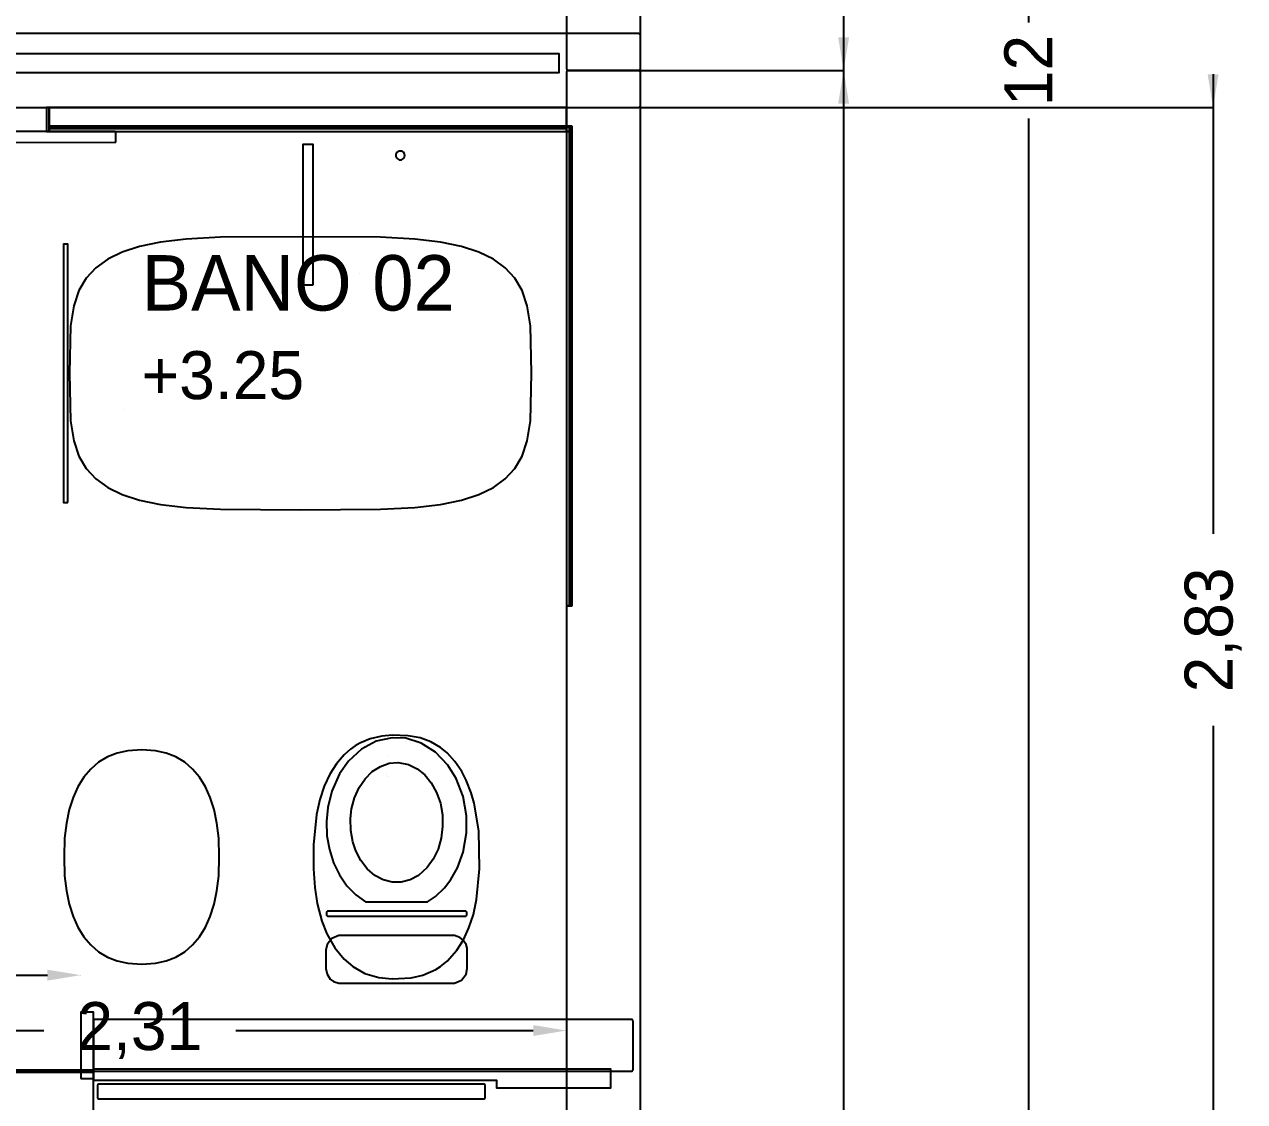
# Model space of a CAD drawing. Header units: metres. Extents: x 132.4 to 143.6, y -13.7 to 1.5.
# Drawn here: x 140.333 to 143.635, y -8.793 to -5.875 of the extents above; entities that cross this region are included whole.
import ezdxf

# ---------------------------------------------------------------- set-up
doc = ezdxf.new("R2010")
doc.units = ezdxf.units.M
for name, color, linetype in [('CORTE', 7, 'Continuous'), ('COTAS', 4, 'Continuous'), ('TEXTOS', 7, 'Continuous'), ('VISTA', 8, 'Continuous')]:
    doc.layers.add(name, color=color, linetype=linetype)
doc.dimstyles.get("Standard").update_dxf_attribs({"dimtxt": 2.5, "dimasz": 2.5, "dimexe": 1.25, "dimexo": 0.625, "dimtad": 1, "dimcen": 2.5, "dimazin": 3, "dimtfac": 1, "dimtmove": 0, "dimatfit": 3})

# ---------------------------------------------------------------- blocks, each defined once
blk = doc.blocks.new('_CLOSEDFILLED')
at = {"color": 0, "linetype": 'BYBLOCK'}
blk.add_solid([(-1, 0.164), (0, 0), (-1, -0.164)], dxfattribs=at)
blk = doc.blocks.new('*D5')
for p, q in [((143.05, 0.09), (143.05, -5.87)), ((142, 0), (143.05, 0)), ((143.05, -6.13), (143.05, -12.09)), ((142, -12), (143.05, -12))]:
    blk.add_line(p, q)
at = {"layer": 'Defpoints'}
for p in [(142, 0), (143.05, 0), (142, -12)]:
    blk.add_point(p, dxfattribs=at)
at = {"layer": 'COTAS', "xscale": 0.09, "yscale": 0.09}
for p, rotation in [((143.05, 0), 270), ((143.05, -12), 90)]:
    blk.add_blockref('_CLOSEDFILLED', p, dxfattribs=dict(at, rotation=rotation))
at = {"layer": 'COTAS', "insert": (143.05, -6), "char_height": 0.13, "attachment_point": 5, "rotation": 90}
blk.add_mtext('12', dxfattribs=at)
blk = doc.blocks.new('*D6')
for p, q in [((142.55, 0.09), (142.55, -2.935)), ((142, 0), (142.55, 0)), ((142.55, -3.065), (142.55, -6.09)), ((142, -6), (142.55, -6))]:
    blk.add_line(p, q)
at = {"layer": 'Defpoints'}
for p in [(142, 0), (142.55, 0), (142, -6)]:
    blk.add_point(p, dxfattribs=at)
at = {"layer": 'COTAS', "xscale": 0.09, "yscale": 0.09}
for p, rotation in [((142.55, 0), 270), ((142.55, -6), 90)]:
    blk.add_blockref('_CLOSEDFILLED', p, dxfattribs=dict(at, rotation=rotation))
at = {"layer": 'COTAS', "insert": (142.55, -3), "char_height": 0.13, "attachment_point": 5, "rotation": 90}
blk.add_mtext('6', dxfattribs=at)
blk = doc.blocks.new('*D7')
for p, q in [((142.55, -5.91), (142.55, -8.935)), ((142, -6), (142.55, -6)), ((142.55, -9.065), (142.55, -12.09)), ((142, -12), (142.55, -12))]:
    blk.add_line(p, q)
at = {"layer": 'Defpoints'}
for p in [(142, -6), (142.55, -6), (142, -12)]:
    blk.add_point(p, dxfattribs=at)
at = {"layer": 'COTAS', "xscale": 0.09, "yscale": 0.09}
for p, rotation in [((142.55, -6), 270), ((142.55, -12), 90)]:
    blk.add_blockref('_CLOSEDFILLED', p, dxfattribs=dict(at, rotation=rotation))
at = {"layer": 'COTAS', "insert": (142.55, -9), "char_height": 0.13, "attachment_point": 5, "rotation": 90}
blk.add_mtext('6', dxfattribs=at)
blk = doc.blocks.new('*D10')
for p, q in [((139.49, -8.6), (139.49, -8.6)), ((139.58, -8.6), (140.385, -8.6)), ((140.905, -8.6), (141.71, -8.6)), ((141.8, -8.6), (141.8, -8.6))]:
    blk.add_line(p, q)
at = {"layer": 'Defpoints'}
for p in [(139.49, -8.6), (139.49, -8.6), (141.8, -8.6)]:
    blk.add_point(p, dxfattribs=at)
at = {"layer": 'COTAS', "xscale": 0.09, "yscale": 0.09, "rotation": 180}
blk.add_blockref('_CLOSEDFILLED', (139.49, -8.6), dxfattribs=at)
at = {"layer": 'COTAS', "xscale": 0.09, "yscale": 0.09}
blk.add_blockref('_CLOSEDFILLED', (141.8, -8.6), dxfattribs=at)
at = {"layer": 'COTAS', "insert": (140.645, -8.6), "char_height": 0.13, "attachment_point": 5}
blk.add_mtext('2,31', dxfattribs=at)
blk = doc.blocks.new('*D11')
for p, q in [((143.55, -6.01), (143.55, -7.255)), ((142, -6.1), (143.55, -6.1)), ((143.55, -7.775), (143.55, -9.02)), ((142, -8.93), (143.55, -8.93))]:
    blk.add_line(p, q)
at = {"layer": 'Defpoints'}
for p in [(142, -6.1), (143.55, -6.1), (142, -8.93)]:
    blk.add_point(p, dxfattribs=at)
at = {"layer": 'COTAS', "xscale": 0.09, "yscale": 0.09}
for p, rotation in [((143.55, -6.1), 270), ((143.55, -8.93), 90)]:
    blk.add_blockref('_CLOSEDFILLED', p, dxfattribs=dict(at, rotation=rotation))
at = {"layer": 'COTAS', "insert": (143.55, -7.515), "char_height": 0.13, "attachment_point": 5, "rotation": 90}
blk.add_mtext('2,83', dxfattribs=at)
blk = doc.blocks.new('*D17')
for p, q in [((139.585, -8.45), (139.585, -8.45)), ((139.675, -8.45), (139.84, -8.45)), ((140.23, -8.45), (140.395, -8.45)), ((140.485, -8.45), (140.485, -8.45))]:
    blk.add_line(p, q)
at = {"layer": 'Defpoints'}
for p in [(139.585, -8.45), (139.585, -8.45), (140.485, -8.45)]:
    blk.add_point(p, dxfattribs=at)
at = {"layer": 'COTAS', "xscale": 0.09, "yscale": 0.09, "rotation": 180}
blk.add_blockref('_CLOSEDFILLED', (139.585, -8.45), dxfattribs=at)
at = {"layer": 'COTAS', "xscale": 0.09, "yscale": 0.09}
blk.add_blockref('_CLOSEDFILLED', (140.485, -8.45), dxfattribs=at)
at = {"layer": 'COTAS', "insert": (140.035, -8.45), "char_height": 0.13, "attachment_point": 5}
blk.add_mtext('0,9', dxfattribs=at)

msp = doc.modelspace()

# ---------------------------------------------------------------- linework, layer by layer
at = {"layer": 'CORTE'}
for points in [[(141.8, -3.5632), (141.8, -5.9955), (141.8005, -5.997), (141.8008, -5.9981), (141.8011, -5.9984), (141.8013, -5.9987), (141.8017, -5.999), (141.8019, -5.9992), (141.8034, -5.9997), (141.8045, -6), (141.918, -6), (141.9955, -6), (141.997, -5.9995), (141.9981, -5.9992), (141.9984, -5.9989), (141.9987, -5.9987), (141.9989, -5.9984), (141.9992, -5.9981), (141.9995, -5.997), (142, -5.9955), (142, -3.5632)], [(142, -9.5632), (142, -6.0045), (141.9997, -6.0034), (141.9992, -6.0019), (141.999, -6.0017), (141.9987, -6.0013), (141.9984, -6.0011), (141.9981, -6.0008), (141.997, -6.0005), (141.9955, -6), (141.918, -6), (141.8045, -6), (141.8034, -6.0003), (141.8019, -6.0008), (141.8017, -6.001), (141.8013, -6.0013), (141.801, -6.0017), (141.801, -6.0017), (141.8008, -6.0019), (141.8003, -6.0034), (141.8, -6.0045), (141.8, -6.151), (141.814, -6.151), (141.814, -7.45), (141.8, -7.45), (141.8, -9.5632)]]:
    msp.add_lwpolyline(points, dxfattribs=at)
msp.add_lwpolyline([(141.9784, -8.5711), (141.9781, -8.5708), (141.9769, -8.5704), (141.9755, -8.57), (140.7745, -8.57), (140.52, -8.57), (140.52, -8.71), (140.7745, -8.71), (141.9755, -8.71), (141.9769, -8.7096), (141.9781, -8.7092), (141.9784, -8.7089), (141.9787, -8.7087), (141.9789, -8.7084), (141.9792, -8.7081), (141.9796, -8.7069), (141.98, -8.7055), (141.98, -8.6438), (141.98, -8.5745), (141.9796, -8.5733), (141.9792, -8.5719), (141.9789, -8.5716), (141.9787, -8.5713), (141.9784, -8.5711)], close=True, dxfattribs=at)
at = {"layer": 'VISTA'}
msp.add_lwpolyline([(134.0045, -6.1), (138.7513, -6.1), (141.4491, -6.1), (141.9955, -6.1), (141.997, -6.0995), (141.9981, -6.0992), (141.9984, -6.0989), (141.9987, -6.0987), (141.9989, -6.0984), (141.9992, -6.0981), (141.9995, -6.097), (142, -6.0955), (142, -6.018), (142, -5.9045), (141.9997, -5.9034), (141.9992, -5.9019), (141.999, -5.9017), (141.9987, -5.9013), (141.9984, -5.9011), (141.9981, -5.9008), (141.997, -5.9005), (141.9955, -5.9), (138.7513, -5.9), (134.0045, -5.9)], dxfattribs=at)
for points in [[(134.22, -5.955), (134.22, -6.005), (141.78, -6.005), (141.78, -5.955), (134.22, -5.955)], [(140.392, -6.1), (140.392, -6.165), (140.4, -6.165), (140.4, -6.1), (140.392, -6.1)], [(140.5218, -6.1), (140.4, -6.1), (140.4, -6.151), (140.5218, -6.151), (141.8, -6.151), (141.8, -6.1), (140.5218, -6.1)], [(140.5783, -6.195), (140.58, -6.1933), (140.58, -6.1667), (140.5783, -6.165), (140.0217, -6.165), (140.02, -6.1667), (140.0203, -6.1943), (140.5783, -6.195)], [(140.5218, -6.151), (140.4, -6.151), (140.4, -6.153), (140.5218, -6.153), (141.8, -6.153), (141.8, -6.151), (141.3603, -6.151), (140.5218, -6.151)], [(140.5218, -6.153), (140.4, -6.153), (140.4, -6.157), (140.5218, -6.157), (141.8, -6.157), (141.8, -6.153), (141.3603, -6.153), (140.5218, -6.153)], [(140.5218, -6.157), (140.4, -6.157), (140.4, -6.165), (140.5218, -6.165), (141.8, -6.165), (141.8, -6.157), (141.3603, -6.157), (140.5218, -6.157)], [(141.8, -6.151), (141.8, -6.153), (141.812, -6.153), (141.812, -6.151), (141.8, -6.151)], [(141.8, -6.153), (141.8, -6.165), (141.808, -6.165), (141.808, -6.153), (141.8, -6.153)], [(141.8, -6.165), (141.8, -7.45), (141.808, -7.45), (141.808, -6.165), (141.8, -6.165)], [(141.808, -6.153), (141.808, -7.45), (141.812, -7.45), (141.812, -6.153), (141.808, -6.153)], [(141.812, -6.151), (141.812, -7.45), (141.814, -7.45), (141.814, -6.151), (141.812, -6.151)], [(141.114, -6.58), (141.114, -6.2), (141.086, -6.2), (141.086, -6.58), (141.114, -6.58)], [(141.3469, -6.2184), (141.344, -6.2196), (141.3415, -6.2215), (141.3396, -6.224), (141.3384, -6.2269), (141.338, -6.23), (141.3384, -6.2331), (141.3396, -6.236), (141.3415, -6.2385), (141.344, -6.2404), (141.3469, -6.2416), (141.35, -6.242), (141.3531, -6.2416), (141.356, -6.2404), (141.3585, -6.2385), (141.3604, -6.236), (141.3616, -6.2331), (141.362, -6.23), (141.3616, -6.2269), (141.3604, -6.224), (141.3585, -6.2215), (141.356, -6.2196), (141.3531, -6.2184), (141.35, -6.218), (141.3469, -6.2184)], [(140.45, -7.17), (140.45, -6.8313), (140.45, -6.47), (140.4442, -6.47), (140.438, -6.47), (140.438, -6.8087), (140.438, -7.17), (140.4438, -7.17), (140.45, -7.17)], [(140.4802, -6.5955), (140.4662, -6.6368), (140.4578, -6.6917), (140.455, -6.82), (140.4578, -6.9483), (140.4662, -7.0032), (140.4802, -7.0445), (140.5, -7.078), (140.5259, -7.1058), (140.5581, -7.129), (140.5972, -7.148), (140.6441, -7.1633), (140.7007, -7.1751), (140.7705, -7.1834), (140.8632, -7.1884), (141.08, -7.19), (141.2968, -7.1884), (141.3895, -7.1834), (141.4593, -7.1751), (141.5159, -7.1633), (141.5628, -7.148), (141.6019, -7.129), (141.6341, -7.1058), (141.66, -7.078), (141.6798, -7.0445), (141.6938, -7.0032), (141.7022, -6.9483), (141.705, -6.82), (141.7022, -6.6917), (141.6938, -6.6368), (141.6798, -6.5955), (141.66, -6.562), (141.6341, -6.5342), (141.6019, -6.511), (141.5628, -6.492), (141.5159, -6.4767), (141.4593, -6.4649), (141.3895, -6.4566), (141.2968, -6.4516), (141.08, -6.45), (140.8632, -6.4516), (140.7705, -6.4566), (140.7007, -6.4649), (140.6441, -6.4767), (140.5972, -6.492), (140.5581, -6.511), (140.5259, -6.5342), (140.5, -6.562), (140.4802, -6.5955)], [(141.2388, -6.5501), (141.2388, -6.5501), (141.2388, -6.5501), (141.2388, -6.5501)], [(140.6004, -6.9189), (140.6004, -6.9189), (140.6004, -6.9189), (140.6004, -6.9189)], [(141.1154, -8.1625), (141.1187, -8.2123), (141.1252, -8.2558), (141.1378, -8.3041), (141.1513, -8.3384), (141.1724, -8.3758), (141.1979, -8.4067), (141.2213, -8.4266), (141.2543, -8.4451), (141.2919, -8.4563), (141.3277, -8.4598), (141.3799, -8.4576), (141.4113, -8.4504), (141.446, -8.4348), (141.4587, -8.4266), (141.4765, -8.4121), (141.5028, -8.3825), (141.5208, -8.3541), (141.5358, -8.3218), (141.5478, -8.2855), (141.5567, -8.2453), (141.5646, -8.1625), (141.5624, -8.0594), (141.5504, -7.9841), (141.5422, -7.9559), (141.5287, -7.9215), (141.5166, -7.8984), (141.4979, -7.871), (141.4765, -7.8479), (141.4587, -7.8334), (141.4327, -7.8181), (141.4038, -7.8073), (141.3712, -7.8014), (141.3277, -7.8002), (141.3001, -7.8024), (141.2687, -7.8096), (141.2406, -7.8215), (141.2275, -7.8292), (141.2152, -7.838), (141.1979, -7.8533), (141.1772, -7.8775), (141.1592, -7.9059), (141.1442, -7.9382), (141.1322, -7.9745), (141.1233, -8.0147), (141.1154, -8.0975), (141.1154, -8.1625)], [(141.1501, -8.0339), (141.1516, -8.0723), (141.1582, -8.1098), (141.1696, -8.1455), (141.1856, -8.1785), (141.2056, -8.2078), (141.2293, -8.2326), (141.256, -8.2516), (141.424, -8.2516), (141.4456, -8.237), (141.4699, -8.2131), (141.4869, -8.1907), (141.5045, -8.1591), (141.5199, -8.1171), (141.5291, -8.0646), (141.5291, -8.0186), (141.5199, -7.9661), (141.5013, -7.9175), (141.4787, -7.881), (141.4456, -7.8462), (141.4069, -7.8217), (141.3648, -7.8086), (141.3276, -7.8071), (141.2848, -7.8167), (141.245, -7.8381), (141.2101, -7.8701), (141.1856, -7.9047), (141.1645, -7.9517), (141.1536, -7.9958), (141.1501, -8.0339)], [(141.2769, -7.811), (141.2769, -7.811), (141.2769, -7.811), (141.2769, -7.811)], [(140.4461, -8.0381), (140.4415, -8.0786), (140.44, -8.13), (140.4415, -8.1814), (140.4461, -8.2219), (140.4537, -8.2582), (140.4642, -8.2909), (140.4775, -8.3202), (140.4936, -8.346), (140.5123, -8.3682), (140.5335, -8.3866), (140.5572, -8.4011), (140.5834, -8.4116), (140.6128, -8.4179), (140.65, -8.42), (140.6872, -8.4179), (140.7166, -8.4116), (140.7428, -8.4011), (140.7665, -8.3866), (140.7877, -8.3682), (140.8064, -8.346), (140.8225, -8.3202), (140.8358, -8.2909), (140.8463, -8.2582), (140.8539, -8.2219), (140.8585, -8.1814), (140.86, -8.13), (140.8585, -8.0786), (140.8539, -8.0381), (140.8463, -8.0018), (140.8358, -7.9691), (140.8225, -7.9398), (140.8064, -7.914), (140.7877, -7.8918), (140.7665, -7.8734), (140.7428, -7.8589), (140.7166, -7.8484), (140.6872, -7.8421), (140.65, -7.84), (140.6128, -7.8421), (140.5834, -7.8484), (140.5572, -7.8589), (140.5335, -7.8734), (140.5123, -7.8918), (140.4936, -7.914), (140.4775, -7.9398), (140.4642, -7.9691), (140.4537, -8.0018), (140.4461, -8.0381)], [(141.2277, -7.8296), (141.2277, -7.8296), (141.2277, -7.8296), (141.2277, -7.8296)], [(141.3151, -7.8544), (141.3151, -7.8544), (141.3151, -7.8544), (141.3151, -7.8544)], [(141.4584, -7.8343), (141.4584, -7.8343), (141.4584, -7.8343), (141.4584, -7.8343)], [(141.4631, -7.8421), (141.4631, -7.8421), (141.4631, -7.8421), (141.4631, -7.8421)], [(141.4631, -7.8421), (141.4631, -7.8421), (141.4631, -7.8421), (141.4631, -7.8421)], [(141.3037, -8.1921), (141.2811, -8.1799), (141.2607, -8.1622), (141.2434, -8.1397), (141.2298, -8.1132), (141.2216, -8.0888), (141.2161, -8.0578), (141.2153, -8.026), (141.2183, -7.9997), (141.2261, -7.9695), (141.2384, -7.9419), (141.2546, -7.918), (141.274, -7.8986), (141.296, -7.8845), (141.3196, -7.8763), (141.3441, -7.8742), (141.3724, -7.8796), (141.3953, -7.8909), (141.4161, -7.9077), (141.434, -7.9295), (141.4483, -7.9554), (141.4584, -7.9844), (141.4639, -8.0154), (141.4647, -8.0472), (141.4607, -8.0787), (141.4521, -8.1085), (141.4392, -8.1355), (141.4224, -8.1588), (141.3989, -8.1799), (141.3763, -8.1921), (141.3523, -8.1983), (141.3277, -8.1983), (141.3037, -8.1921)], [(141.3124, -7.9069), (141.3124, -7.9069), (141.3124, -7.9069), (141.3124, -7.9069)], [(141.3155, -7.9117), (141.3155, -7.9117), (141.3155, -7.9117), (141.3155, -7.9117)], [(141.4041, -7.8945), (141.4041, -7.8945), (141.4041, -7.8945), (141.4041, -7.8945)], [(141.153, -8.2766), (141.15, -8.2796), (141.15, -8.2876), (141.153, -8.2906), (141.527, -8.2906), (141.53, -8.2876), (141.53, -8.2796), (141.527, -8.2766), (141.153, -8.2766)], [(141.1518, -8.4475), (141.1605, -8.4605), (141.1688, -8.4668), (141.1835, -8.4719), (141.4965, -8.4719), (141.5156, -8.4639), (141.5282, -8.4475), (141.5312, -8.4322), (141.5309, -8.377), (141.5282, -8.3669), (141.5195, -8.3539), (141.5112, -8.3476), (141.4965, -8.3425), (141.1835, -8.3425), (141.1644, -8.3505), (141.1518, -8.3669), (141.1488, -8.3822), (141.1488, -8.4322), (141.1518, -8.4475)], [(141.5122, -8.3605), (141.5122, -8.3605), (141.5122, -8.3605), (141.5122, -8.3605)], [(141.5231, -8.3625), (141.5231, -8.3625), (141.5231, -8.3625), (141.5231, -8.3625)], [(141.2163, -8.4194), (141.2163, -8.4194), (141.2163, -8.4194), (141.2163, -8.4194)], [(141.222, -8.4247), (141.222, -8.4247), (141.222, -8.4247), (141.222, -8.4247)], [(141.3006, -8.4541), (141.3006, -8.4541), (141.3006, -8.4541), (141.3006, -8.4541)], [(141.4518, -8.4291), (141.4518, -8.4291), (141.4518, -8.4291), (141.4518, -8.4291)], [(141.4524, -8.4305), (141.4524, -8.4305), (141.4524, -8.4305), (141.4524, -8.4305)], [(141.523, -8.4519), (141.523, -8.4519), (141.523, -8.4519), (141.523, -8.4519)], [(141.5265, -8.4429), (141.5265, -8.4429), (141.5265, -8.4429), (141.5265, -8.4429)], [(141.169, -8.464), (141.169, -8.464), (141.169, -8.464), (141.169, -8.464)], [(141.3003, -8.4563), (141.3003, -8.4563), (141.3003, -8.4563), (141.3003, -8.4563)], [(141.3278, -8.4568), (141.3278, -8.4568), (141.3278, -8.4568), (141.3278, -8.4568)], [(141.511, -8.464), (141.511, -8.464), (141.511, -8.464), (141.511, -8.464)], [(140.487, -8.73), (140.518, -8.73), (140.5194, -8.7294), (140.52, -8.728), (140.52, -8.552), (140.5194, -8.5506), (140.518, -8.55), (140.487, -8.55), (140.4856, -8.5506), (140.485, -8.552), (140.485, -8.728), (140.4856, -8.7294), (140.487, -8.73)], [(139.55, -8.7125), (140.52, -8.7125), (140.52, -8.7075), (139.55, -8.7075), (139.55, -8.7125)], [(139.55, -8.86), (140.52, -8.86), (140.52, -8.71), (139.55, -8.71), (139.55, -8.86)], [(140.52, -8.734), (141.61, -8.734), (141.61, -8.755), (141.92, -8.755), (141.92, -8.705), (140.52, -8.705), (140.52, -8.734)], [(140.533, -8.785), (140.5711, -8.785), (141.577, -8.785), (141.5791, -8.7841), (141.58, -8.782), (141.58, -8.748), (141.5791, -8.7459), (141.577, -8.745), (140.5711, -8.745), (140.533, -8.745), (140.5309, -8.7459), (140.53, -8.748), (140.53, -8.782), (140.5309, -8.7841), (140.533, -8.785)]]:
    msp.add_lwpolyline(points, close=True, dxfattribs=at)

# ---------------------------------------------------------------- texts
at = {"layer": 'TEXTOS'}
for s, height, p in [('BANO 02', 0.15, (140.65, -6.65)), ('+3.25', 0.13, (140.65, -6.89))]:
    msp.add_text(s, height=height, dxfattribs=at).set_placement(p)

# ---------------------------------------------------------------- dimensions: what is measured, and where the dimension line sits
at = {"layer": 'COTAS'}
for base, p1, p2, picture, middle in [((143.05, 0), (142, 0), (142, -12), '*D5', (143.05, -6)), ((142.55, 0), (142, 0), (142, -6), '*D6', (142.55, -3)), ((142.55, -6), (142, -6), (142, -12), '*D7', (142.55, -9)), ((143.55, -6.1), (142, -6.1), (142, -8.93), '*D11', (143.55, -7.515))]:
    dim = msp.add_linear_dim(base=base, p1=p1, p2=p2, angle=90, dimstyle='Standard', override={"dimtxt": 0.13, "dimasz": 0.09}, dxfattribs=at)
    dim.commit()
    dim.dimension.update_dxf_attribs({"geometry": picture, "text_midpoint": middle})
for base, p1, p2, picture, middle in [((139.585, -8.45), (139.585, -8.45), (140.485, -8.45), '*D17', (140.035, -8.45)), ((139.49, -8.6), (139.49, -8.6), (141.8, -8.6), '*D10', (140.645, -8.6))]:
    dim = msp.add_linear_dim(base=base, p1=p1, p2=p2, dimstyle='Standard', override={"dimtxt": 0.13, "dimasz": 0.09}, dxfattribs=at)
    dim.commit()
    dim.dimension.update_dxf_attribs({"geometry": picture, "text_midpoint": middle})

doc.saveas('drawing.dxf')
